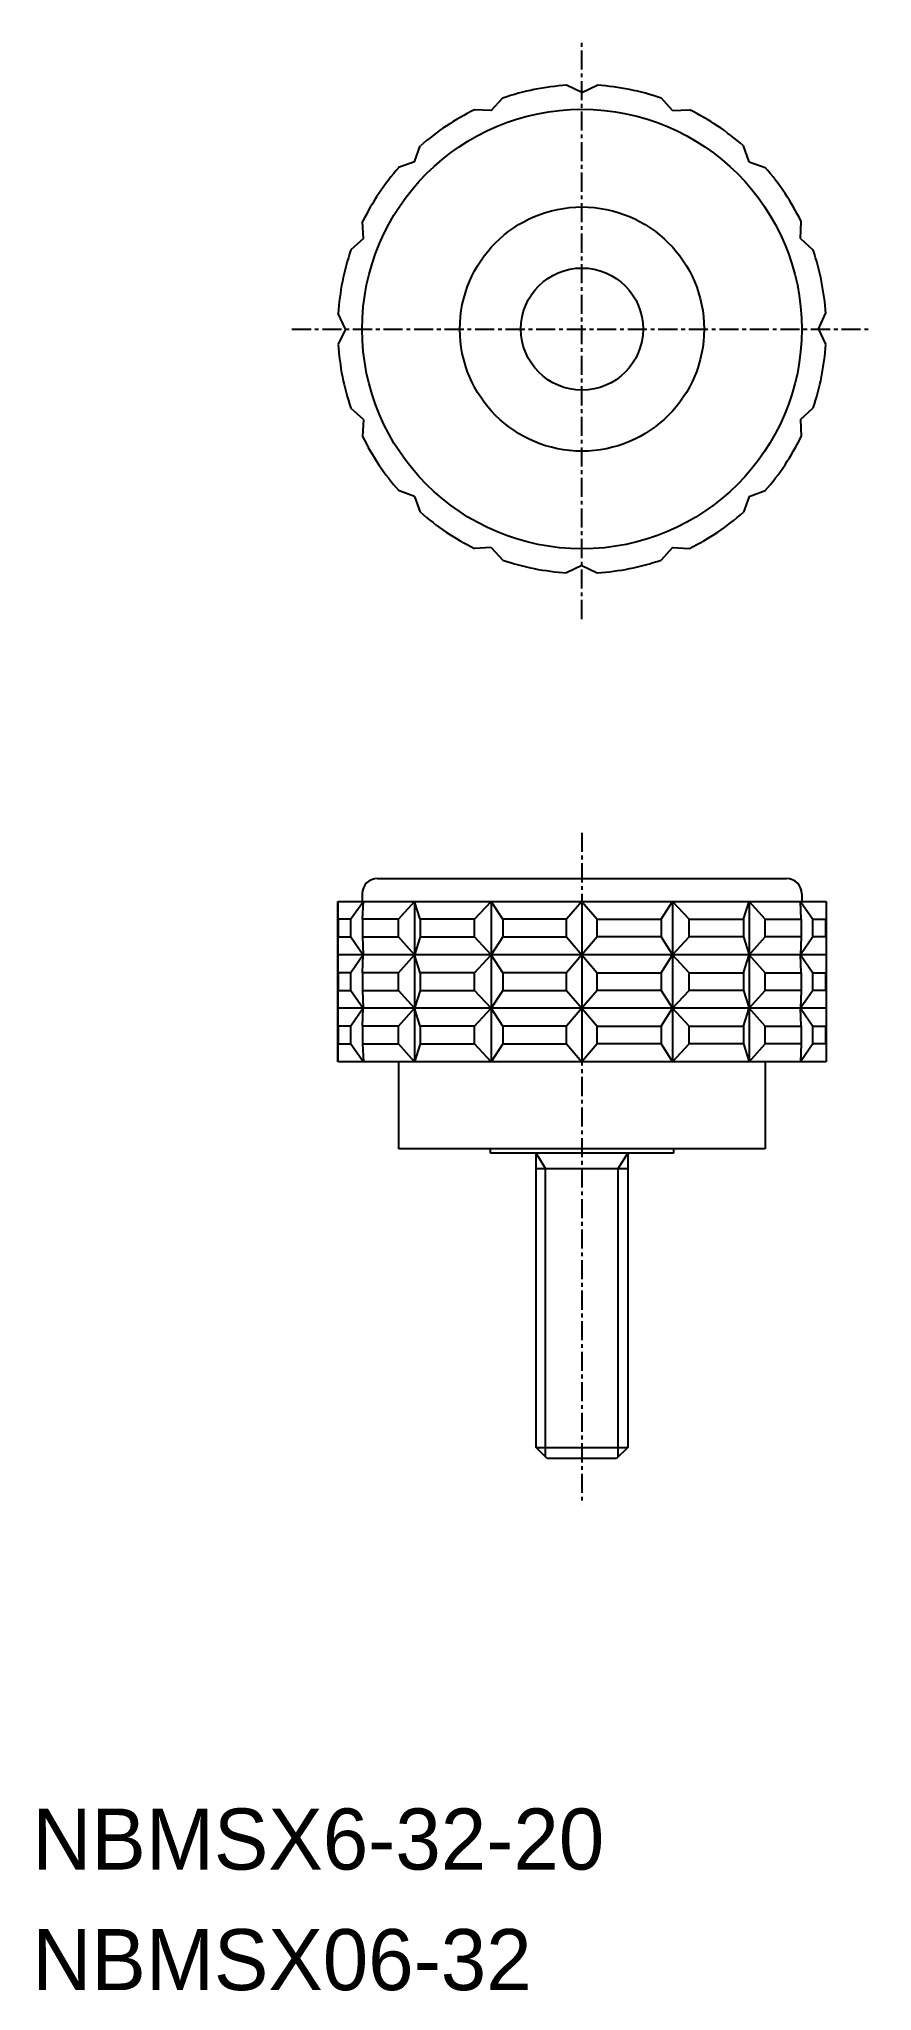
# Model space of a CAD drawing. Extents: x -13929 to -13874, y -162 to -34.
import ezdxf

# ---------------------------------------------------------------- set-up
doc = ezdxf.new("R2010")
doc.units = 0
doc.linetypes.add('CENTER', pattern=[2, 1.25, -0.25, 0.25, -0.25])
doc.layers.get('0').update_dxf_attribs({"linetype": 'CONTINUOUS'})
doc.layers.add('CENTER', color=1, linetype='CENTER')

msp = doc.modelspace()

# ---------------------------------------------------------------- linework, layer by layer
at = {"color": 7, "linetype": 'CONTINUOUS'}
for p, q in [((-13893.03, -37.33), (-13894.04, -36.86)), ((-13893.03, -37.33), (-13892.03, -36.86)), ((-13898.97, -38.51), (-13898.22, -37.69)), ((-13887.1, -38.51), (-13887.85, -37.69)), ((-13898.97, -38.51), (-13900.07, -38.46)), ((-13887.1, -38.51), (-13886, -38.46)), ((-13903.99, -41.87), (-13903.62, -40.83)), ((-13882.07, -41.87), (-13882.45, -40.83)), ((-13903.99, -41.87), (-13905.04, -42.25)), ((-13882.07, -41.87), (-13881.03, -42.25)), ((-13907.35, -46.9), (-13907.4, -45.79)), ((-13878.71, -46.9), (-13878.67, -45.79)), ((-13907.35, -46.9), (-13908.17, -47.65)), ((-13878.71, -46.9), (-13877.9, -47.65)), ((-13908.53, -52.83), (-13909, -51.82)), ((-13877.53, -52.83), (-13877.07, -51.82)), ((-13908.53, -52.83), (-13909, -53.83)), ((-13877.53, -52.83), (-13877.07, -53.83)), ((-13907.35, -58.76), (-13908.17, -58.01)), ((-13907.35, -58.76), (-13907.4, -59.87)), ((-13878.71, -58.76), (-13877.9, -58.01)), ((-13878.71, -58.76), (-13878.67, -59.87)), ((-13903.99, -63.79), (-13905.04, -63.41)), ((-13903.99, -63.79), (-13903.62, -64.83)), ((-13882.07, -63.79), (-13882.45, -64.83)), ((-13882.07, -63.79), (-13881.03, -63.41)), ((-13898.97, -67.15), (-13900.07, -67.2)), ((-13898.97, -67.15), (-13898.22, -67.97)), ((-13887.1, -67.15), (-13887.85, -67.97)), ((-13887.1, -67.15), (-13886, -67.2)), ((-13893.03, -68.33), (-13894.04, -68.8)), ((-13893.03, -68.33), (-13892.03, -68.8)), ((-13906.43, -88.83), (-13879.63, -88.83)), ((-13909.03, -90.33), (-13877.03, -90.33)), ((-13909.03, -100.83), (-13909.03, -90.33)), ((-13909.03, -90.33), (-13909.03, -100.83)), ((-13909.03, -90.33), (-13909.03, -100.83)), ((-13907.35, -90.33), (-13908.17, -91.5)), ((-13907.43, -89.83), (-13907.43, -90.33)), ((-13907.4, -91.5), (-13907.35, -90.33)), ((-13905.04, -91.5), (-13903.99, -90.33)), ((-13903.62, -91.5), (-13903.99, -90.33)), ((-13903.99, -90.33), (-13903.99, -100.83)), ((-13900.07, -91.5), (-13898.97, -90.33)), ((-13898.22, -91.5), (-13898.97, -90.33)), ((-13898.97, -90.33), (-13898.97, -100.83)), ((-13893.03, -90.33), (-13894.04, -91.5)), ((-13893.03, -90.33), (-13893.03, -100.83)), ((-13893.03, -90.33), (-13892.03, -91.5)), ((-13887.85, -91.5), (-13887.1, -90.33)), ((-13887.1, -90.33), (-13887.1, -100.83)), ((-13886, -91.5), (-13887.1, -90.33)), ((-13882.45, -91.5), (-13882.07, -90.33)), ((-13882.07, -90.33), (-13882.07, -100.83)), ((-13881.03, -91.5), (-13882.07, -90.33)), ((-13878.67, -91.5), (-13878.71, -90.33)), ((-13878.71, -90.33), (-13877.9, -91.5)), ((-13878.63, -89.83), (-13878.63, -90.33)), ((-13877.03, -90.33), (-13877.03, -100.83)), ((-13908.17, -92.66), (-13907.36, -93.83)), ((-13907.4, -92.66), (-13907.36, -93.83)), ((-13903.99, -93.83), (-13905.04, -92.66)), ((-13903.62, -92.66), (-13903.99, -93.83)), ((-13898.97, -93.83), (-13900.07, -92.66)), ((-13898.22, -92.66), (-13898.97, -93.83)), ((-13894.04, -92.66), (-13893.03, -93.83)), ((-13892.03, -92.66), (-13893.03, -93.83)), ((-13887.85, -92.66), (-13887.1, -93.83)), ((-13887.1, -93.83), (-13886, -92.66)), ((-13882.45, -92.66), (-13882.07, -93.83)), ((-13882.07, -93.83), (-13881.03, -92.66)), ((-13878.67, -92.66), (-13878.71, -93.83)), ((-13877.9, -92.66), (-13878.71, -93.83)), ((-13877.01, -93.83), (-13909.03, -93.83)), ((-13907.36, -93.83), (-13908.17, -95)), ((-13907.4, -95), (-13907.36, -93.83)), ((-13905.04, -95), (-13903.99, -93.83)), ((-13903.62, -95), (-13903.99, -93.83)), ((-13900.07, -95), (-13898.97, -93.83)), ((-13898.22, -95), (-13898.97, -93.83)), ((-13893.03, -93.83), (-13894.04, -95)), ((-13893.03, -93.83), (-13892.03, -95)), ((-13887.85, -95), (-13887.1, -93.83)), ((-13886, -95), (-13887.1, -93.83)), ((-13882.45, -95), (-13882.07, -93.83)), ((-13881.03, -95), (-13882.07, -93.83)), ((-13878.71, -93.83), (-13877.9, -95)), ((-13878.67, -95), (-13878.71, -93.83)), ((-13908.17, -96.16), (-13907.36, -97.33)), ((-13907.4, -96.16), (-13907.36, -97.33)), ((-13903.99, -97.33), (-13905.04, -96.16)), ((-13903.62, -96.16), (-13903.99, -97.33)), ((-13898.97, -97.33), (-13900.07, -96.16)), ((-13898.22, -96.16), (-13898.97, -97.33)), ((-13894.04, -96.16), (-13893.03, -97.33)), ((-13892.03, -96.16), (-13893.03, -97.33)), ((-13887.85, -96.16), (-13887.1, -97.33)), ((-13887.1, -97.33), (-13886, -96.16)), ((-13882.45, -96.16), (-13882.07, -97.33)), ((-13882.07, -97.33), (-13881.03, -96.16)), ((-13877.9, -96.16), (-13878.71, -97.33)), ((-13878.67, -96.16), (-13878.71, -97.33)), ((-13877.01, -97.33), (-13909.03, -97.33)), ((-13907.36, -97.33), (-13908.17, -98.5)), ((-13907.4, -98.5), (-13907.36, -97.33)), ((-13905.04, -98.5), (-13903.99, -97.33)), ((-13903.62, -98.5), (-13903.99, -97.33)), ((-13900.07, -98.5), (-13898.97, -97.33)), ((-13898.22, -98.5), (-13898.97, -97.33)), ((-13893.03, -97.33), (-13894.04, -98.5)), ((-13893.03, -97.33), (-13892.03, -98.5)), ((-13887.85, -98.5), (-13887.1, -97.33)), ((-13886, -98.5), (-13887.1, -97.33)), ((-13882.45, -98.5), (-13882.07, -97.33)), ((-13881.03, -98.5), (-13882.07, -97.33)), ((-13878.71, -97.33), (-13877.9, -98.5)), ((-13878.67, -98.5), (-13878.71, -97.33)), ((-13908.17, -99.66), (-13907.35, -100.83)), ((-13907.4, -99.66), (-13907.35, -100.83)), ((-13903.99, -100.83), (-13905.04, -99.66)), ((-13903.62, -99.66), (-13903.99, -100.83)), ((-13898.97, -100.83), (-13900.07, -99.66)), ((-13898.22, -99.66), (-13898.97, -100.83)), ((-13894.04, -99.66), (-13893.03, -100.83)), ((-13892.03, -99.66), (-13893.03, -100.83)), ((-13887.85, -99.66), (-13887.1, -100.83)), ((-13887.1, -100.83), (-13886, -99.66)), ((-13882.45, -99.66), (-13882.07, -100.83)), ((-13882.07, -100.83), (-13881.03, -99.66)), ((-13877.9, -99.66), (-13878.71, -100.83)), ((-13878.67, -99.66), (-13878.71, -100.83)), ((-13877.03, -100.83), (-13909.03, -100.83)), ((-13905.03, -106.53), (-13905.03, -100.83)), ((-13881.03, -100.83), (-13881.03, -106.53)), ((-13899.03, -106.53), (-13905.03, -106.53)), ((-13899.03, -106.83), (-13899.03, -106.53)), ((-13887.03, -106.53), (-13899.03, -106.53)), ((-13887.03, -106.83), (-13899.03, -106.83)), ((-13896.03, -126.1), (-13896.03, -106.83)), ((-13890.03, -106.83), (-13890.03, -126.1)), ((-13887.03, -106.53), (-13887.03, -106.83)), ((-13881.03, -106.53), (-13887.03, -106.53)), ((-13896.03, -107.83), (-13890.03, -107.83)), ((-13895.3, -126.83), (-13896.03, -126.1)), ((-13896.03, -126.1), (-13890.03, -126.1)), ((-13890.03, -126.1), (-13890.77, -126.83)), ((-13890.77, -126.83), (-13895.3, -126.83))]:
    msp.add_line(p, q, dxfattribs=at)
at = {"color": 3}
for p, q in [((-13895.42, -107.83), (-13896.03, -106.83)), ((-13890.65, -107.83), (-13890.03, -106.83)), ((-13895.42, -126.71), (-13895.42, -107.83)), ((-13890.65, -126.71), (-13890.65, -107.83))]:
    msp.add_line(p, q, dxfattribs=at)
at = {"color": 7, "linetype": 'CONTINUOUS'}
for points in [[(-13908.17, -91.5), (-13909, -91.5), (-13909, -92.66), (-13908.17, -92.66)], [(-13905.04, -91.5), (-13907.4, -91.5), (-13907.4, -92.66), (-13905.04, -92.66)], [(-13900.07, -91.5), (-13903.62, -91.5), (-13903.62, -92.66), (-13900.07, -92.66)], [(-13894.04, -91.5), (-13898.22, -91.5), (-13898.22, -92.66), (-13894.04, -92.66)], [(-13892.03, -91.5), (-13887.85, -91.5), (-13887.85, -92.66), (-13892.03, -92.66)], [(-13886, -91.5), (-13882.45, -91.5), (-13882.45, -92.66), (-13886, -92.66)], [(-13881.03, -91.5), (-13878.67, -91.5), (-13878.67, -92.66), (-13881.03, -92.66)], [(-13877.9, -91.5), (-13877.07, -91.5), (-13877.07, -92.66), (-13877.9, -92.66)], [(-13908.17, -95), (-13909, -95), (-13909, -96.16), (-13908.17, -96.16)], [(-13905.04, -95), (-13907.4, -95), (-13907.4, -96.16), (-13905.04, -96.16)], [(-13900.07, -95), (-13903.62, -95), (-13903.62, -96.16), (-13900.07, -96.16)], [(-13894.04, -95), (-13898.22, -95), (-13898.22, -96.16), (-13894.04, -96.16)], [(-13892.03, -95), (-13887.85, -95), (-13887.85, -96.16), (-13892.03, -96.16)], [(-13886, -95), (-13882.45, -95), (-13882.45, -96.16), (-13886, -96.16)], [(-13881.03, -95), (-13878.67, -95), (-13878.67, -96.16), (-13881.03, -96.16)], [(-13877.9, -95), (-13877.07, -95), (-13877.07, -96.16), (-13877.9, -96.16)], [(-13908.17, -98.5), (-13909, -98.5), (-13909, -99.66), (-13908.17, -99.66)], [(-13905.04, -98.5), (-13907.4, -98.5), (-13907.4, -99.66), (-13905.04, -99.66)], [(-13900.07, -98.5), (-13903.62, -98.5), (-13903.62, -99.66), (-13900.07, -99.66)], [(-13894.04, -98.5), (-13898.22, -98.5), (-13898.22, -99.66), (-13894.04, -99.66)], [(-13892.03, -98.5), (-13887.85, -98.5), (-13887.85, -99.66), (-13892.03, -99.66)], [(-13886, -98.5), (-13882.45, -98.5), (-13882.45, -99.66), (-13886, -99.66)], [(-13881.03, -98.5), (-13878.67, -98.5), (-13878.67, -99.66), (-13881.03, -99.66)], [(-13877.9, -98.5), (-13877.07, -98.5), (-13877.07, -99.66), (-13877.9, -99.66)]]:
    msp.add_lwpolyline(points, close=True, dxfattribs=at)
for radius in [14.4, 8, 4]:
    msp.add_circle((-13893.03, -52.83), radius, dxfattribs=at)
for centre, radius, start, end in [((-13893.03, -52.83), 16, 93.5997, 108.9003), ((-13893.03, -52.83), 16, 71.0997, 86.4003), ((-13893.03, -52.83), 16, 116.0997, 131.4003), ((-13893.03, -52.83), 16, 48.5997, 63.9003), ((-13893.03, -52.83), 16, 138.5997, 153.9003), ((-13893.03, -52.83), 16, 26.0997, 41.4003), ((-13893.03, -52.83), 16, 161.0997, 176.4003), ((-13893.03, -52.83), 16, 3.5997, 18.9003), ((-13893.03, -52.83), 16, 183.5997, 198.9003), ((-13893.03, -52.83), 16, 341.0997, 356.4003), ((-13893.03, -52.83), 16, 206.0997, 221.4003), ((-13893.03, -52.83), 16, 318.5997, 333.9003), ((-13893.03, -52.83), 16, 228.5997, 243.9003), ((-13893.03, -52.83), 16, 296.0997, 311.4003), ((-13893.03, -52.83), 16, 251.0997, 266.4003), ((-13893.03, -52.83), 16, 273.5997, 288.9003), ((-13906.43, -89.83), 1, 90, 180), ((-13879.63, -89.83), 1, 0, 90)]:
    msp.add_arc(centre, radius, start, end, dxfattribs=at)
at = {"layer": 'CENTER', "color": 1, "linetype": 'CENTER'}
for p, q in [((-13893.03, -71.83), (-13893.03, -33.83)), ((-13912.03, -52.83), (-13874.03, -52.83)), ((-13893.03, -85.83), (-13893.03, -129.83))]:
    msp.add_line(p, q, dxfattribs=at)

# ---------------------------------------------------------------- texts
at = {"color": 7, "linetype": 'CONTINUOUS'}
for s, p in [('NBMSX6-32-20', (-13929.03, -153.76)), ('NBMSX06-32', (-13929.03, -161.66))]:
    msp.add_text(s, height=4, dxfattribs=at).set_placement(p)

doc.saveas('drawing.dxf')
